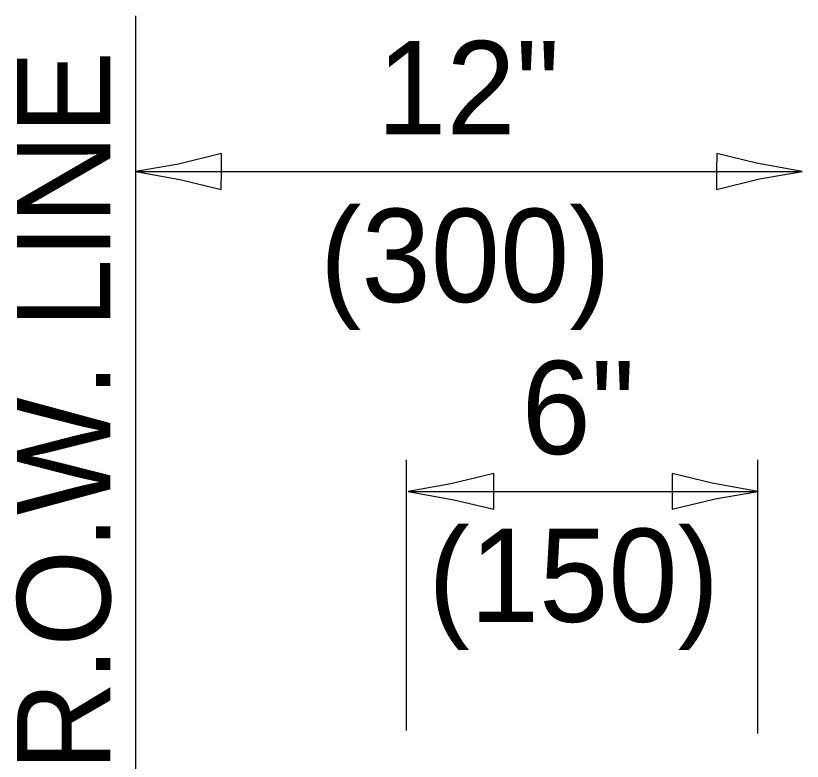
# Model space of a CAD drawing. Extents: x 0 to 2.83, y 0 to 1.83.
# Drawn here: x 1.8528 to 1.96, y 1.0299 to 1.1315 of the extents above; entities that cross this region are included whole.
import ezdxf

# ---------------------------------------------------------------- set-up
doc = ezdxf.new("R2010")
doc.units = 0
for name, color, linetype in [('RD_Pr_Roadway_Dimensions', 7, 'Continuous'), ('RD_Pr_Roadway_Items', 7, 'Continuous'), ('RD_Pr_Roadway_Notes', 7, 'Continuous')]:
    doc.layers.add(name, color=color, linetype=linetype)

msp = doc.modelspace()

# ---------------------------------------------------------------- linework, layer by layer
at = {"layer": 'RD_Pr_Roadway_Dimensions'}
for p, q in [((1.8691549250520412, 1.1102548524448095), (1.9599614077395404, 1.1102548524448095)), ((1.9060297498020395, 1.0341003230697854), (1.9060297498020395, 1.0709603028823067)), ((1.9539046732395415, 1.0336896131323097), (1.9539046732395415, 1.0709603028823067)), ((1.9062672688020388, 1.0666800125698006), (1.9539046732395415, 1.0666800125698006))]:
    msp.add_line(p, q, dxfattribs=at)
for points in [[(1.8808145926520412, 1.1078151620448093), (1.880821293610432, 1.1102548524448095), (1.880821293610432, 1.1126945428448096), (1.8749859250520413, 1.1112647816448094), (1.8691549250520412, 1.1102548524448095), (1.875375435852041, 1.1091236384448093)], [(1.9483017401395404, 1.1126945428448096), (1.9482950391811495, 1.1102548524448095), (1.9482950391811495, 1.1078151620448093), (1.9541304077395403, 1.1092449232448096), (1.9599614077395404, 1.1102548524448095), (1.9537408969395407, 1.1113860664448094)], [(1.9179269364020388, 1.0642403221698005), (1.9179336373604297, 1.0666800125698006), (1.9179336373604297, 1.0691197029698005), (1.912098268802039, 1.0676899417698005), (1.9062672688020388, 1.0666800125698006), (1.9124877796020385, 1.0655487985698004)], [(1.9422450056395415, 1.0691197029698005), (1.9422383046811507, 1.0666800125698006), (1.9422383046811507, 1.0642403221698005), (1.9480736732395416, 1.0656700833698005), (1.9539046732395415, 1.0666800125698006), (1.9476841624395418, 1.0678112265698005)]]:
    msp.add_lwpolyline(points, close=True, dxfattribs=at)
at = {"layer": 'RD_Pr_Roadway_Items'}
msp.add_line((1.8691549250520412, 1.0145594370073086), (1.8691549250520412, 1.1314696354232174), dxfattribs=at)

# ---------------------------------------------------------------- texts
at = {"layer": 'RD_Pr_Roadway_Dimensions'}
for s, p in [('12"', (1.9020216590215706, 1.1153348524448092)), ('(300)', (1.8942390370703512, 1.0924748524448096)), ('6"', (1.9217138585474667, 1.0717600125698004)), ('(150)', (1.9089993387303936, 1.0489000125698005))]:
    msp.add_text(s, height=0.012699999999999998, dxfattribs=at).set_placement(p)
at = {"layer": 'RD_Pr_Roadway_Notes'}
msp.add_text('R.O.W. LINE', height=0.012699999999999998, rotation=90, dxfattribs=at).set_placement((1.8656941703197227, 1.0285384198198473))

doc.saveas('drawing.dxf')
